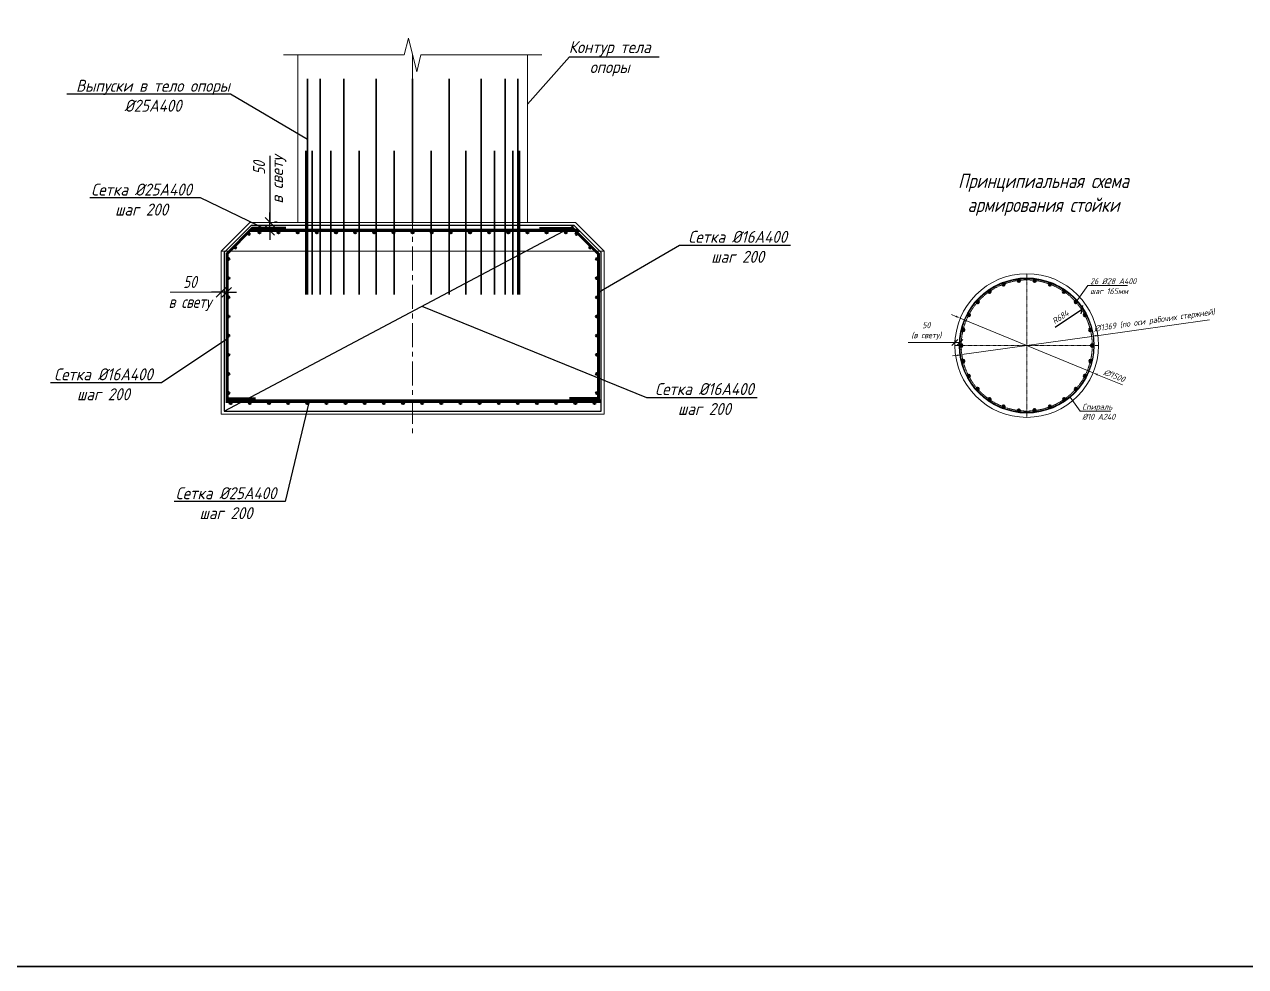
# Model space of a CAD drawing. Header units: millimetres. Extents: x 263685 to 14136308, y -2404013 to 2433772.
# Drawn here: x 7188528 to 7201285, y 768155 to 777992 of the extents above; entities that cross this region are included whole.
import ezdxf
from ezdxf import colors
from ezdxf.entities.mleader import LeaderData, LeaderLine
from ezdxf.math import Vec2, Vec3

# ---------------------------------------------------------------- set-up
doc = ezdxf.new("R2010")
doc.units = ezdxf.units.MM
doc.linetypes.add('осевая', pattern=[2, 1.25, -0.25, 0.25, -0.25])
for name, color, linetype, lineweight in [('1-Бетон', 106, 'Continuous', 35), ('Арматура', 1, 'Continuous', 40), ('Выноски', 3, 'Continuous', 15), ('ИС_Мвн', 3, 'Continuous', 18), ('ИС_ОПОР_Med_раб.арматура', 6, 'Continuous', 35), ('ИС_ОПОР_Wide_раб.арматура', 6, 'Continuous', 50), ('ИС_ОПОР_Тон', 3, 'Continuous', 18), ('ИС_Ось', 3, 'осевая', 18), ('ИС_Разм', 3, 'Continuous', 18), ('ИС_Размер', 3, 'Continuous', 18), ('ИС_ТаБл', 5, 'Continuous', 35), ('ИС_Текст', 4, 'Continuous', 18), ('ИС_Тонкая', 3, 'Continuous', 18), ('Тонкая', 3, 'Continuous', 15)]:
    doc.layers.add(name, color=color, linetype=linetype, lineweight=lineweight)
doc.layers.add('EI_DIMS_DETAIL', color=7, linetype='Continuous')
doc.styles.add('0', font='isocpeur.ttf', dxfattribs={"width": 0.8, "oblique": 15})
doc.styles.add('ISOCPEUR', font='isocpeur.ttf', dxfattribs={"width": 0.8, "oblique": 15, "height": 2.5})
doc.styles.add('ROMANS', font='isocpeur.ttf', dxfattribs={"width": 0.9, "oblique": 15})
doc.dimstyles.new('25', dxfattribs={"dimscale": 25, "dimtxt": 2.5, "dimasz": 2.5, "dimexe": 1, "dimexo": 1, "dimgap": 1, "dimtad": 1, "dimdec": 0, "dimtxsty": '0', "dimblk": 'OBLIQUE', "dimcen": 2.5, "dimclrd": 256, "dimclre": 256, "dimclrt": 256, "dimaunit": 1, "dimadec": 1, "dimazin": 0, "dimtfac": 1, "dimtdec": 0, "dimtmove": 1, "dimatfit": 3, "dimldrblk": 'OBLIQUE', "dimfxl": 1, "dimlwd": -1, "dimlwe": -1, "dimarcsym": 0})
doc.dimstyles.new('50', dxfattribs={"dimscale": 50, "dimtxt": 2.5, "dimasz": 2, "dimexe": 1, "dimexo": 1.5, "dimgap": 1, "dimtad": 3, "dimdec": 0, "dimdsep": 46, "dimtxsty": '0', "dimblk1": 'OBLIQUE', "dimblk2": 'OBLIQUE', "dimsah": 1, "dimcen": 0.1, "dimdle": 1, "dimclrd": 256, "dimclre": 256, "dimclrt": 4, "dimadec": 0, "dimazin": 0, "dimtfac": 0.75, "dimtdec": 0, "dimtmove": 1, "dimatfit": 3, "dimldrblk": 'OBLIQUE', "dimfxl": 1, "dimtolj": 1, "dimtzin": 0, "dimarcsym": 0})
doc.dimstyles.new('М25$3', dxfattribs={"dimscale": 25, "dimtxt": 2.5, "dimasz": 2, "dimexe": 1, "dimexo": 1, "dimgap": 1, "dimtad": 1, "dimdec": 0, "dimzin": 0, "dimdsep": 46, "dimtxsty": '0', "dimcen": 2, "dimdle": 1, "dimclrd": 256, "dimclre": 256, "dimclrt": 256, "dimadec": 4, "dimazin": 0, "dimtfac": 1, "dimtdec": 0, "dimtmove": 1, "dimatfit": 2, "dimfxl": 1, "dimtolj": 1, "dimtzin": 0, "dimlwd": -1, "dimlwe": -1, "dimarcsym": 0})

# ---------------------------------------------------------------- blocks, each defined once
blk = doc.blocks.new('*U1951')
h = blk.add_hatch(color=256)
h.dxf.hatch_style = 1
h.paths.add_polyline_path([(-14, 0, 1), (14, 0, 1)])
blk.add_circle((0, 0), 14)
at = {"layer": 'Defpoints'}
for radius in [15.5, 3]:
    blk.add_circle((0, 0), radius, dxfattribs=at)
blk = doc.blocks.new('*U1953')
at = {"layer": 'Арматура', "xscale": -1}
blk.add_blockref('*U1951', (74.75, 72.75), dxfattribs=at)
blk = doc.blocks.new('*U1952')
at = {"layer": 'ИС_Размер', "color": 0, "linetype": 'ByBlock', "lineweight": -2, "transparency": 16777216}
for p, rotation in [((25441, 24416), 96.92307692307674), ((25588, 24398), 83.07692307692292), ((25155, 24345), 124.6153846153843), ((25294, 24398), 110.7692307692306), ((25726, 24346), 69.23076923076906), ((25848, 24262), 55.38461538461525), ((25034, 24261), 138.4615384615381), ((25947, 24152), 41.53846153846145), ((24936, 24150), 152.3076923076919), ((26016, 24021), 27.69230769230764), ((24867, 24019), 166.1538461538458), ((26051, 23877), 13.8461538461538), ((24832, 23875), 180), ((24833, 23727), 193.8461538461532), ((26017, 23585), 346.1538461538454), ((24868, 23583), 207.6923076923072), ((25948, 23454), 332.3076923076915), ((24937, 23452), 221.538461538461), ((25850, 23343), 318.4615384615376), ((25036, 23341), 235.3846153846148), ((25729, 23259), 304.6153846153838), ((25158, 23258), 249.2307692307686), ((25296, 23205), 263.0769230769225), ((25443, 23188), 276.9230769230762), ((25590, 23206), 290.7692307692299)]:
    blk.add_blockref('*U1953', p, dxfattribs=dict(at, rotation=rotation))
blk.add_blockref('*U1953', (26052, 23729), dxfattribs=at)
blk = doc.blocks.new('_None')
blk = doc.blocks.new('*D1954')
at = {"layer": 'Defpoints', "color": 0, "transparency": 16777216}
for p in [(7199677, 774735), (7198321, 774544)]:
    blk.add_point(p, dxfattribs=at)
at = {"layer": 'ИС_Разм', "transparency": 16777216}
for p, q in [((7200908, 774909), (7199726, 774742)), ((7198321, 774544), (7199677, 774735)), ((7198271, 774537), (7198222, 774530))]:
    blk.add_line(p, q, dxfattribs=at)
for points in [[(7199725, 774751), (7199727, 774734), (7199677, 774735)], [(7198270, 774545), (7198273, 774529), (7198321, 774544)]]:
    blk.add_solid(points, dxfattribs=at)
at = {"layer": 'ИС_Разм', "transparency": 16777216, "insert": (7200332, 774897), "char_height": 62.5, "attachment_point": 5, "rotation": 8.042, "style": '0'}
blk.add_mtext('\\A1;∅1369 (по оси рабочих стержней)', dxfattribs=at)
blk = doc.blocks.new('_OBLIQUE')
at = {"color": 0, "linetype": 'ByBlock', "lineweight": -2}
blk.add_line((0.5, 0.5), (-0.5, -0.5), dxfattribs=at)
blk = doc.blocks.new('*D1955')
at = {"layer": 'Defpoints', "color": 0, "transparency": 16777216}
for p in [(7198249, 774670), (7198249, 774638), (7198299, 774640)]:
    blk.add_point(p, dxfattribs=at)
at = {"layer": 'ИС_Размер', "transparency": 16777216}
for p, q in [((7197760, 774670), (7198249, 774670)), ((7198249, 774663), (7198249, 774695)), ((7198299, 774670), (7198249, 774670)), ((7198299, 774665), (7198299, 774695))]:
    blk.add_line(p, q, dxfattribs=at)
at = {"layer": 'ИС_Размер', "transparency": 16777216, "xscale": 62.5, "yscale": 62.5, "zscale": 62.5, "rotation": 180}
blk.add_blockref('_OBLIQUE', (7198249, 774670), dxfattribs=at)
at = {"layer": 'ИС_Размер', "transparency": 16777216, "xscale": 62.5, "yscale": 62.5, "zscale": 62.5}
blk.add_blockref('_OBLIQUE', (7198299, 774670), dxfattribs=at)
at = {"layer": 'ИС_Размер', "transparency": 16777216, "insert": (7197950, 774791), "char_height": 62.5, "attachment_point": 5, "style": '0'}
blk.add_mtext('50\\P(в свету)', dxfattribs=at)
blk = doc.blocks.new('*D1956')
at = {"layer": 'Defpoints', "color": 0, "transparency": 16777216}
for p in [(7198305, 774925), (7199692, 774354)]:
    blk.add_point(p, dxfattribs=at)
at = {"layer": 'ИС_Разм', "transparency": 16777216}
for p, q in [((7198259, 774944), (7198213, 774963)), ((7198305, 774925), (7199692, 774354)), ((7199999, 774228), (7199739, 774335))]:
    blk.add_line(p, q, dxfattribs=at)
for points in [[(7198262, 774952), (7198256, 774936), (7198305, 774925)], [(7199742, 774343), (7199735, 774327), (7199692, 774354)]]:
    blk.add_solid(points, dxfattribs=at)
at = {"layer": 'ИС_Разм', "transparency": 16777216, "insert": (7199913, 774324), "char_height": 62.5, "attachment_point": 5, "rotation": 337.6352, "style": '0'}
blk.add_mtext('\\A1;∅1500', dxfattribs=at)
blk = doc.blocks.new('*D1957')
at = {"layer": 'Defpoints', "color": 0, "transparency": 16777216}
for p in [(7199572, 775014), (7198999, 774640)]:
    blk.add_point(p, dxfattribs=at)
at = {"layer": 'EI_DIMS_DETAIL', "transparency": 16777216}
blk.add_line((7199294, 774832), (7199572, 775014), dxfattribs=at)
at = {"layer": 'EI_DIMS_DETAIL', "transparency": 16777216, "xscale": 62.5, "yscale": 62.5, "zscale": 62.5, "rotation": 33.1339287392587}
blk.add_blockref('_OBLIQUE', (7199572, 775014), dxfattribs=at)
at = {"layer": 'EI_DIMS_DETAIL', "transparency": 16777216, "insert": (7199350, 774936), "char_height": 62.5, "attachment_point": 5, "rotation": 33.1339, "style": '0'}
blk.add_mtext('R684', dxfattribs=at)
blk = doc.blocks.new('*U2095')
at = {"color": 0, "linetype": 'ByBlock', "lineweight": -2}
for p, q in [((0, 0), (-3, 0)), ((22.25, 0), (0, 0)), ((48, -0.01), (25.75, 0)), ((48, -0.01), (51, -0.01))]:
    blk.add_line(p, q, dxfattribs=at)
blk.add_lwpolyline([(25.75, 0), (24.87, -3.5), (23.13, 3.5), (22.25, 0)], dxfattribs=at)
blk = doc.blocks.new('*U2097')
at = {"layer": 'Арматура'}
h = blk.add_hatch(color=256, dxfattribs=at)
h.dxf.hatch_style = 1
h.paths.add_polyline_path([(10, 0, 1), (-10, 0, 1)])
at = {"layer": 'Арматура', "color": 1}
for radius in [11, 10]:
    blk.add_circle((0, 0), radius, dxfattribs=at)
blk = doc.blocks.new('*U2096')
at = {"layer": 'Арматура', "color": 0, "linetype": 'ByBlock', "lineweight": -2, "transparency": 16777216}
for p in [(0, 0), (200, 0), (400, 0), (600, 0), (800, 0), (1000, 0), (1200, 0), (1400, 0), (1600, 0), (1800, 0), (2000, 0), (2200, 0), (2400, 0), (2600, 0), (2800, 0), (3000, 0), (3200, 0), (3400, 0), (3600, 0), (3800, 0)]:
    blk.add_blockref('*U2097', p, dxfattribs=at)
blk = doc.blocks.new('*U2098')
at = {"layer": 'Арматура'}
h = blk.add_hatch(color=256, dxfattribs=at)
h.dxf.hatch_style = 1
h.paths.add_polyline_path([(-10, 0, 1), (10, 0, 1)])
at = {"layer": 'Арматура', "color": 1}
for radius in [11, 10]:
    blk.add_circle((0, 0), radius, dxfattribs=at)
blk = doc.blocks.new('*U2099')
at = {"layer": 'Арматура', "color": 0, "linetype": 'ByBlock', "lineweight": -2, "transparency": 16777216}
for p in [(0, 0), (200, 0), (400, 0), (600, 0), (800, 0), (1000, 0), (1200, 0), (1400, 0), (1600, 0), (1800, 0), (2000, 0), (2200, 0), (2400, 0), (2600, 0), (2800, 0), (3000, 0), (3200, 0)]:
    blk.add_blockref('*U2098', p, dxfattribs=at)
blk = doc.blocks.new('*U1947')
at = {"layer": 'ИС_ОПОР_Wide_раб.арматура'}
h = blk.add_hatch(color=256, dxfattribs=at)
h.dxf.hatch_style = 1
edge = h.paths.add_edge_path()
edge.add_arc((0, 0), 8, 0, 360)
at = {"color": 6}
blk.add_circle((0, 0), 9, dxfattribs=at)
at = {"layer": 'ИС_ОПОР_Wide_раб.арматура', "color": 6}
blk.add_circle((0, 0), 8, dxfattribs=at)
blk = doc.blocks.new('*U1948')
at = {"color": 0, "linetype": 'ByBlock', "lineweight": -2, "transparency": 16777216}
for p in [(0, 0), (0, -200), (0, -400), (0, -600), (0, -800), (0, -1000), (0, -1200), (0, -1400)]:
    blk.add_blockref('*U1947', p, dxfattribs=at)
blk = doc.blocks.new('Торцевая')
at = {"layer": 'ИС_ОПОР_Wide_раб.арматура'}
h = blk.add_hatch(color=256, dxfattribs=at)
h.dxf.hatch_style = 1
edge = h.paths.add_edge_path()
edge.add_arc((116611, 27236), 8, 0, 360)
h = blk.add_hatch(color=256, dxfattribs=at)
h.dxf.hatch_style = 1
edge = h.paths.add_edge_path()
edge.add_arc((116469, 27094), 8, 0, 360)
at = {"color": 6}
for centre in [(116611, 27236), (116469, 27094)]:
    blk.add_circle(centre, 9, dxfattribs=at)
at = {"layer": 'Defpoints'}
for points in [[(116996, 27305), (116642, 27305), (116372, 27035), (116372, 25507), (116681, 25507)], [(116996, 27287), (116649, 27287), (116390, 27028), (116390, 25525), (116681, 25525)]]:
    blk.add_lwpolyline(points, dxfattribs=at)
at = {"layer": 'ИС_ОПОР_Wide_раб.арматура'}
blk.add_lwpolyline([(116996, 27296), (116646, 27296), (116381, 27031), (116381, 25516), (116681, 25516)], dxfattribs=at)
at = {"layer": 'ИС_ОПОР_Wide_раб.арматура', "color": 6}
for centre in [(116611, 27236), (116469, 27094)]:
    blk.add_circle(centre, 8, dxfattribs=at)
blk.add_blockref('*U1948', (116399, 26976))
blk = doc.blocks.new('*D2100')
at = {"layer": 'Defpoints', "color": 0, "transparency": 16777216}
for p in [(7190583, 775221), (7190642, 775221), (7190583, 775195)]:
    blk.add_point(p, dxfattribs=at)
at = {"layer": 'ИС_Размер', "lineweight": -2, "transparency": 16777216}
for p, q in [((7190583, 775195), (7190483, 775195)), ((7190642, 775195), (7190583, 775195)), ((7190583, 775146), (7190583, 775145)), ((7190642, 775195), (7190742, 775195)), ((7190642, 775146), (7190642, 775145))]:
    blk.add_line(p, q, dxfattribs=at)
at = {"layer": 'ИС_Размер', "lineweight": -2, "transparency": 16777216, "xscale": 100, "yscale": 100, "zscale": 100}
blk.add_blockref('_OBLIQUE', (7190583, 775195), dxfattribs=at)
at = {"layer": 'ИС_Размер', "lineweight": -2, "transparency": 16777216, "xscale": 100, "yscale": 100, "zscale": 100, "rotation": 180}
blk.add_blockref('_OBLIQUE', (7190642, 775195), dxfattribs=at)
at = {"layer": 'ИС_Размер', "color": 4, "transparency": 16777216, "insert": (7190257, 775182), "char_height": 125, "attachment_point": 5, "style": '0'}
blk.add_mtext('\\A1;50\\Pв свету', dxfattribs=at)
blk = doc.blocks.new('*D2101')
at = {"layer": 'Defpoints', "color": 0, "transparency": 16777216}
for p in [(7191092, 775927), (7191092, 775927), (7191092, 775843)]:
    blk.add_point(p, dxfattribs=at)
at = {"layer": 'Тонкая', "lineweight": -2, "transparency": 16777216}
for p, q in [((7191092, 776620), (7191092, 775927)), ((7191092, 775927), (7191092, 776027)), ((7191092, 775843), (7191092, 775927)), ((7191092, 775843), (7191092, 775927)), ((7191167, 775927), (7191142, 775927)), ((7191092, 775843), (7191092, 775743)), ((7191167, 775843), (7191142, 775843))]:
    blk.add_line(p, q, dxfattribs=at)
at = {"layer": 'Тонкая', "lineweight": -2, "transparency": 16777216, "xscale": 100, "yscale": 100, "zscale": 100}
for p, rotation in [((7191092, 775927), 270), ((7191092, 775843), 90)]:
    blk.add_blockref('_OBLIQUE', p, dxfattribs=dict(at, rotation=rotation))
at = {"layer": 'Тонкая', "color": 4, "transparency": 16777216, "insert": (7190980, 776493), "char_height": 125, "attachment_point": 5, "rotation": 90, "style": '0'}
blk.add_mtext('\\A1;50', dxfattribs=at)

msp = doc.modelspace()

# ---------------------------------------------------------------- linework, layer by layer
at = {"color": 5}
msp.add_line((7190613.3062, 773953.0923), (7194270.9349, 775893.0923), dxfattribs=at)
msp.add_lwpolyline([(7190613.3062, 773953.0923), (7194553.3423, 773953.0923), (7194553.3584, 775610.6661), (7194270.9349, 775893.0923), (7190895.7516, 775893.0923), (7190613.3223, 775610.6657)], close=True, dxfattribs=at)
at = {"layer": '1-Бетон'}
msp.add_lwpolyline([(7128178.4958, 856655.6275), (7209897.5675, 856655.6275), (7209897.5675, 768155.2594), (7128178.4958, 768155.2594)], close=True, dxfattribs=at)
at = {"layer": 'Defpoints'}
for p, q in [((7190633.3253, 774071.0923), (7194553.3435, 774071.0923)), ((7190633.3253, 774049.0923), (7194553.3433, 774049.0923))]:
    msp.add_line(p, q, dxfattribs=at)
for points in [[(7190885.036, 775854.0923), (7194309.9345, 775854.0923)], [(7190863.036, 775832.0923), (7194331.9343, 775832.0923)]]:
    msp.add_lwpolyline(points, dxfattribs=at)
msp.add_circle((7198998.7418, 774639.5923), 700, dxfattribs=at)
at = {"layer": 'Арматура', "color": 1}
msp.add_line((7190633.3253, 774060.0923), (7194553.3434, 774060.0923), dxfattribs=at)
msp.add_lwpolyline([(7190874.036, 775843.0923), (7194320.9344, 775843.0923)], dxfattribs=at)
at = {"layer": 'ИС_ОПОР_Med_раб.арматура'}
for p, q in [((7191485.2973, 775173.0923), (7191485.2973, 777423.0923)), ((7191617.7379, 775173.0923), (7191617.7379, 777423.0923)), ((7191866.6447, 775173.0923), (7191866.6447, 777423.0923)), ((7192201.996, 775173.0923), (7192201.996, 777423.0923)), ((7192583.3434, 775923.0923), (7192583.3434, 777423.0923)), ((7192964.6908, 775173.0923), (7192964.6908, 777423.0923)), ((7193300.042, 775173.0923), (7193300.042, 777423.0923)), ((7193548.9488, 775173.0923), (7193548.9488, 777423.0923)), ((7193681.3894, 775173.0923), (7193681.3894, 777423.0923)), ((7191468.3194, 775173.0923), (7191468.3194, 776673.0923)), ((7191535.6, 775173.0923), (7191535.6, 776673.0923)), ((7191729.2152, 775173.0923), (7191729.2152, 776673.0923)), ((7192025.8508, 775173.0923), (7192025.8508, 776673.0923)), ((7192389.7282, 775173.0923), (7192389.7282, 776673.0923)), ((7192776.9585, 775173.0923), (7192776.9585, 776673.0923)), ((7193140.8359, 775173.0923), (7193140.8359, 776673.0923)), ((7193437.4716, 775173.0923), (7193437.4716, 776673.0923)), ((7193631.0867, 775173.0923), (7193631.0867, 776673.0923)), ((7193698.3285, 775173.0923), (7193698.3285, 776673.0923))]:
    msp.add_line(p, q, dxfattribs=at)
at = {"layer": 'ИС_ОПОР_Тон', "ltscale": 500}
for points in [[(7193783.2943, 777673.0923), (7193783.324, 775923.0923), (7191383.324, 775923.0923), (7191383.2943, 777673.0923)], [(7190583.3147, 773923.0923), (7194583.3421, 773923.0923), (7194583.3585, 775623.0923), (7194283.3614, 775923.0923), (7190883.3253, 775923.0923), (7190583.3224, 775623.0923), (7190583.306, 773923.0923)], [(7190583.306, 775623.1117), (7194583.3508, 775623.073)]]:
    msp.add_lwpolyline(points, dxfattribs=at)
at = {"layer": 'ИС_Ось', "linetype": 'осевая', "ltscale": 200}
for points in [[(7192583.324, 777673.1423), (7192583.324, 775173.0923)], [(7192583.324, 777673.0923), (7192583.324, 773687.1588)], [(7192583.324, 777673.0923), (7192583.324, 773687.1588)]]:
    msp.add_lwpolyline(points, dxfattribs=at)
at = {"layer": 'ИС_Ось', "ltscale": 0.25}
for points in [[(7198998.7418, 775389.5923), (7198998.7418, 773889.5923)], [(7198248.7418, 774639.5923), (7199748.7418, 774639.5923)]]:
    msp.add_lwpolyline(points, dxfattribs=at)
msp.add_circle((7198998.7418, 774639.5923), 684.5, dxfattribs=at)
at = {"layer": 'ИС_Текст'}
msp.add_circle((7198998.7418, 774639.5923), 705, dxfattribs=at)
at = {"layer": 'ИС_Тонкая'}
msp.add_circle((7198998.7418, 774639.5923), 750, dxfattribs=at)
at = {"layer": 'Тонкая', "color": 3}
msp.add_line((7190533.2489, 775195.1872), (7190051.4941, 775195.1872), dxfattribs=at)

# ---------------------------------------------------------------- block references
msp.add_blockref('Торцевая', (7074262.4127, 748566.8098))
at = {"xscale": -1}
msp.add_blockref('Торцевая', (7310904.2353, 748566.8098), dxfattribs=at)
at = {"layer": 'Арматура'}
for name, p in [('*U2099', (7190983.3253, 775821.0923)), ('*U2096', (7190683.3253, 774038.0923))]:
    msp.add_blockref(name, p, dxfattribs=at)
at = {"layer": 'ИС_Размер'}
msp.add_blockref('*U1952', (7173556.737, 750837.6305), dxfattribs=at)
at = {"layer": 'ИС_Тонкая', "xscale": 50, "yscale": 50, "zscale": 50}
msp.add_blockref('*U2095', (7191383.2943, 777673.4297), dxfattribs=at)

# ---------------------------------------------------------------- texts
at = {"layer": 'Выноски', "color": 4, "insert": (7191104.4733, 776372.4352), "char_height": 125, "attachment_point": 2, "rotation": 90, "style": 'ROMANS'}
msp.add_mtext('\\pxqc;в свету', dxfattribs=at)
at = {"layer": 'ИС_ТаБл', "color": 1, "insert": (7199173.5635, 776213.3916), "char_height": 300, "width": 2415.530627, "attachment_point": 5, "style": 'ISOCPEUR'}
msp.add_mtext('\\pxsm1;{\\H0.5x;Принципиальная схема армирования стойки }', dxfattribs=at)

# ---------------------------------------------------------------- dimensions: what is measured, and where the dimension line sits
at = {"layer": 'EI_DIMS_DETAIL'}
dim = msp.add_radius_dim(center=(7198998.74182, 774639.59231), mpoint=(7199571.93882, 775013.7386), dimstyle='25', dxfattribs=at)
dim.commit()
dim.dimension.update_dxf_attribs({"geometry": '*D1957', "text_midpoint": (7199380.70003, 774888.91016), "dimtype": 164})
at = {"layer": 'ИС_Разм'}
dim = msp.add_diameter_dim_2p(p1=(7198320.9733, 774543.8315), p2=(7199676.5103, 774735.3531), text='<> (по оси рабочих стержней)', dimstyle='М25$3', dxfattribs=at)
dim.commit()
dim.dimension.update_dxf_attribs({"geometry": '*D1954', "text_midpoint": (7200332.0806, 774897.4104)})
dim = msp.add_diameter_dim_2p(p1=(7198305.1567, 774924.9687), p2=(7199692.327, 774354.216), dimstyle='М25$3', dxfattribs=at)
dim.commit()
dim.dimension.update_dxf_attribs({"geometry": '*D1956', "text_midpoint": (7199913.3656, 774324.0946)})
at = {"layer": 'ИС_Размер'}
for base, p1, p2, text, dimstyle, picture, middle in [((7190583.2489, 775195.1872), (7190642.3253, 775221.3918), (7190583.2489, 775221.3918), '50\\Pв свету', '50', '*D2100', (7190256.9064, 774946.9295)), ((7198248.7427, 774669.8932), (7198298.7501, 774640.0993), (7198248.7427, 774638.4632), '<>\\P(в свету)', '25', '*D1955', (7197950.3185, 774654.2747))]:
    dim = msp.add_linear_dim(base=base, p1=p1, p2=p2, text=text, dimstyle=dimstyle, dxfattribs=at)
    dim.commit()
    dim.dimension.update_dxf_attribs({"geometry": picture, "text_midpoint": middle, "dimtype": 160})
at = {"layer": 'Тонкая', "color": 3}
dim = msp.add_linear_dim(base=(7191092.4211, 775926.5923), p1=(7191092.4211, 775843.0923), p2=(7191092.4211, 775926.5923), angle=90, text='50', dimstyle='50', dxfattribs=at)
dim.commit()
dim.dimension.update_dxf_attribs({"geometry": '*D2101', "text_midpoint": (7191112.5693, 776493.3007), "dimtype": 160})

# ---------------------------------------------------------------- leaders
at = {"layer": 'ИС_Мвн'}
ml = msp.add_multileader_mtext('Standard', dxfattribs=at)
ml.set_content('26 %%C28 А400\\Pшаг 165мм', color=256, style='0')
ml.set_leader_properties(color=256, linetype='ByLayer', lineweight=-1)
ml.set_arrow_properties(name='NONE')
ml.build(insert=Vec2(0, 0))
ml.multileader.update_dxf_attribs({"text_left_attachment_type": 6, "text_right_attachment_type": 6, "dogleg_length": 0.36, "arrow_head_size": 9, "scale": 50})
ctx = ml.context
ctx.base_point, ctx.scale, ctx.char_height, ctx.arrow_head_size, ctx.landing_gap_size, ctx.plane_origin = Vec3(7199656.5058, 775267.3042), 50, 62.5, 9, 4.5, Vec3(7199514.703, 776982.8989)
ctx.left_attachment, ctx.right_attachment = 6, 6
notes = []
notes.append((ctx, [(0, (1, 1, 0), (7199638.5058, 775267.3042), (1, 0), 18, [(0, [(7199513.7425, 775097.1403)], 0, [])])]))
ctx.mtext.insert, ctx.mtext.flow_direction = Vec3(7199661.0058, 775342.3042), 5
ml = msp.add_multileader_mtext('Standard', dxfattribs=at)
ml.set_content('Спираль\\P%%C10 А240', color=256, style='0')
ml.set_leader_properties(color=256, linetype='ByLayer', lineweight=-1)
ml.set_arrow_properties(name='NONE')
ml.build(insert=Vec2(0, 0))
ml.multileader.update_dxf_attribs({"text_left_attachment_type": 6, "text_right_attachment_type": 6, "dogleg_length": 0.36, "arrow_head_size": 9, "scale": 50})
ctx = ml.context
ctx.base_point, ctx.scale, ctx.char_height, ctx.arrow_head_size, ctx.landing_gap_size, ctx.plane_origin = Vec3(7199574.517, 773955.5705), 50, 62.5, 9, 4.5, Vec3(7199405.3171, 775659.637)
ctx.left_attachment, ctx.right_attachment = 6, 6
notes.append((ctx, [(0, (1, 1, 0), (7199556.517, 773955.5705), (1, 0), 18, [(0, [(7199451.0062, 774098.7763)], 0, [])])]))
ctx.mtext.insert, ctx.mtext.flow_direction = Vec3(7199579.017, 774030.5705), 5
at = {"layer": 'Тонкая', "color": 3}
ml = msp.add_multileader_mtext('Standard', dxfattribs=at)
ml.set_content('Контур тела\\Pопоры', color=4, style='ROMANS')
ml.set_leader_properties(color=256)
ml.set_arrow_properties(name='NONE')
ml.build(insert=Vec2(0, 0))
ml.multileader.update_dxf_attribs({"text_left_attachment_type": 6, "text_right_attachment_type": 6, "arrow_head_size": 600})
ctx = ml.context
ctx.base_point, ctx.char_height, ctx.arrow_head_size, ctx.plane_origin = Vec3(7194229.707, 777655.2252), 125, 600, Vec3(7192400.9822, 777734.4336)
ctx.left_attachment, ctx.right_attachment, ctx.text_align_type = 6, 6, 1
notes.append((ctx, [(0, (1, 1, 0), (7194221.707, 777655.2252), (1, 0), 8, [(0, [(7193783.303, 777160.7327)], 0, [])])]))
ctx.mtext.insert, ctx.mtext.alignment, ctx.mtext.flow_direction = Vec3(7194642.7275, 777817.7252), 2, 5
ml = msp.add_multileader_mtext('Standard', dxfattribs=at)
ml.set_content('Выпуски в тело опоры\\P%%C25А400 ', color=4, style='ROMANS')
ml.set_leader_properties(color=256)
ml.set_arrow_properties(name='NONE')
ml.build(insert=Vec2(0, 0))
ml.multileader.update_dxf_attribs({"text_left_attachment_type": 6, "text_right_attachment_type": 6, "arrow_head_size": 600})
ctx = ml.context
ctx.base_point, ctx.char_height, ctx.arrow_head_size, ctx.plane_origin = Vec3(7189070.7337, 777264.0874), 125, 600, Vec3(7189904.0826, 778905.9866)
ctx.left_attachment, ctx.right_attachment, ctx.text_align_type = 6, 6, 1
notes.append((ctx, [(1, (1, 1, 0), (7190679.9773, 777264.0874), (-1, 0), 8, [(0, [(7191485.2973, 776790.4909)], 0, [])])]))
ctx.mtext.insert, ctx.mtext.width, ctx.mtext.alignment, ctx.mtext.flow_direction = Vec3(7189871.3555, 777414.0874), 1803.477495, 2, 5
ml = msp.add_multileader_mtext('Standard', dxfattribs=at)
ml.set_content('Сетка %%C25А400 \\Pшаг 200{\\C256; }', color=4, style='ROMANS')
ml.set_leader_properties(color=256)
ml.set_arrow_properties(name='NONE')
ml.build(insert=Vec2(0, 0))
ml.multileader.update_dxf_attribs({"text_left_attachment_type": 6, "text_right_attachment_type": 6, "arrow_head_size": 600})
ctx = ml.context
ctx.base_point, ctx.char_height, ctx.arrow_head_size, ctx.plane_origin = Vec3(7189142.712, 776179.6994), 125, 600, Vec3(7189592.7919, 777821.5987)
ctx.left_attachment, ctx.right_attachment, ctx.text_align_type = 6, 6, 1
notes.append((ctx, [(1, (1, 1, 0), (7190368.6866, 776179.6994), (-1, 0), 8, [(0, [(7191067.6276, 775843.0923)], 0, [])])]))
ctx.mtext.insert, ctx.mtext.width, ctx.mtext.alignment, ctx.mtext.flow_direction = Vec3(7189751.6993, 776329.6994), 1441.788338, 2, 5
ml = msp.add_multileader_mtext('Standard', dxfattribs=at)
ml.set_content('Сетка %%C16А400 \\Pшаг 200{\\C256; }', color=4, style='ROMANS')
ml.set_leader_properties(color=256)
ml.set_arrow_properties(name='NONE')
ml.build(insert=Vec2(0, 0))
ml.multileader.update_dxf_attribs({"text_left_attachment_type": 6, "text_right_attachment_type": 6, "arrow_head_size": 600})
ctx = ml.context
ctx.base_point, ctx.char_height, ctx.arrow_head_size, ctx.plane_origin = Vec3(7195381.0768, 775686.6244), 125, 600, Vec3(7195831.1567, 777328.5236)
ctx.left_attachment, ctx.right_attachment, ctx.text_align_type = 6, 6, 1
notes.append((ctx, [(0, (1, 1, 0), (7195373.0768, 775686.6244), (1, 0), 8, [(0, [(7194532.3226, 775199.2964)], 0, [])])]))
ctx.mtext.insert, ctx.mtext.width, ctx.mtext.alignment, ctx.mtext.flow_direction = Vec3(7195978.8141, 775836.6244), 1441.788338, 2, 5
ml = msp.add_multileader_mtext('Standard', dxfattribs=at)
ml.set_content('Сетка %%C16А400 \\Pшаг 200{\\C256; }', color=4, style='ROMANS')
ml.set_leader_properties(color=256)
ml.set_arrow_properties(name='NONE')
ml.build(insert=Vec2(0, 0))
ml.multileader.update_dxf_attribs({"text_left_attachment_type": 6, "text_right_attachment_type": 6, "arrow_head_size": 600})
ctx = ml.context
ctx.base_point, ctx.char_height, ctx.arrow_head_size, ctx.plane_origin = Vec3(7195034.1216, 774097.7295), 125, 600, Vec3(7195484.2015, 775739.6287)
ctx.left_attachment, ctx.right_attachment, ctx.text_align_type = 6, 6, 1
notes.append((ctx, [(0, (1, 1, 0), (7195026.1216, 774097.7295), (1, 0), 8, [(0, [(7192679.0468, 775048.7576)], 0, [])])]))
ctx.mtext.insert, ctx.mtext.width, ctx.mtext.alignment, ctx.mtext.flow_direction = Vec3(7195631.8589, 774247.7295), 1441.788338, 2, 5
ml = msp.add_multileader_mtext('Standard', dxfattribs=at)
ml.set_content('Сетка %%C16А400 \\Pшаг 200 ', color=4, style='ROMANS')
ml.set_leader_properties(color=256)
ml.set_arrow_properties(name='NONE')
ml.build(insert=Vec2(0, 0))
ml.multileader.update_dxf_attribs({"text_left_attachment_type": 6, "text_right_attachment_type": 6, "arrow_head_size": 600})
ctx = ml.context
ctx.base_point, ctx.char_height, ctx.arrow_head_size, ctx.plane_origin = Vec3(7188755.7356, 774251.1082), 125, 600, Vec3(7189183.3154, 775893.0074)
ctx.left_attachment, ctx.right_attachment, ctx.text_align_type = 6, 6, 1
notes.append((ctx, [(1, (1, 1, 0), (7189959.2102, 774251.1082), (-1, 0), 8, [(0, [(7190643.3253, 774707.1264)], 0, [])])]))
ctx.mtext.insert, ctx.mtext.width, ctx.mtext.alignment, ctx.mtext.flow_direction = Vec3(7189353.4729, 774401.1082), 1441.788338, 2, 5
ml = msp.add_multileader_mtext('Standard', dxfattribs=at)
ml.set_content('Сетка %%C25А400 \\Pшаг 200{\\C256; }', color=4, style='ROMANS')
ml.set_leader_properties(color=256)
ml.set_arrow_properties(name='NONE')
ml.build(insert=Vec2(0, 0))
ml.multileader.update_dxf_attribs({"text_left_attachment_type": 6, "text_right_attachment_type": 6, "arrow_head_size": 600})
ctx = ml.context
ctx.base_point, ctx.char_height, ctx.arrow_head_size, ctx.plane_origin = Vec3(7190024.9799, 773009.95), 125, 600, Vec3(7190475.0597, 774651.8492)
ctx.left_attachment, ctx.right_attachment, ctx.text_align_type = 6, 6, 1
notes.append((ctx, [(1, (1, 1, 0), (7191250.9545, 773009.95), (-1, 0), 8, [(0, [(7191503.5847, 774060.0923)], 0, [])])]))
ctx.mtext.insert, ctx.mtext.width, ctx.mtext.alignment, ctx.mtext.flow_direction = Vec3(7190633.9672, 773159.95), 1441.788338, 2, 5
for ctx, leaders in notes:
    for number, flags, end, landing, length, lines in leaders:
        leader = LeaderData()
        leader.index, (leader.has_last_leader_line, leader.has_dogleg_vector, leader.attachment_direction) = number, flags
        leader.last_leader_point, leader.dogleg_vector, leader.dogleg_length = Vec3(end), Vec3(landing), length
        for number, points, colour, breaks in lines:
            line = LeaderLine()
            line.index, line.vertices, line.color, line.breaks = number, Vec3.list(points), colors.encode_raw_color(colour), breaks
            leader.lines.append(line)
        ctx.leaders.append(leader)

doc.saveas('drawing.dxf')
